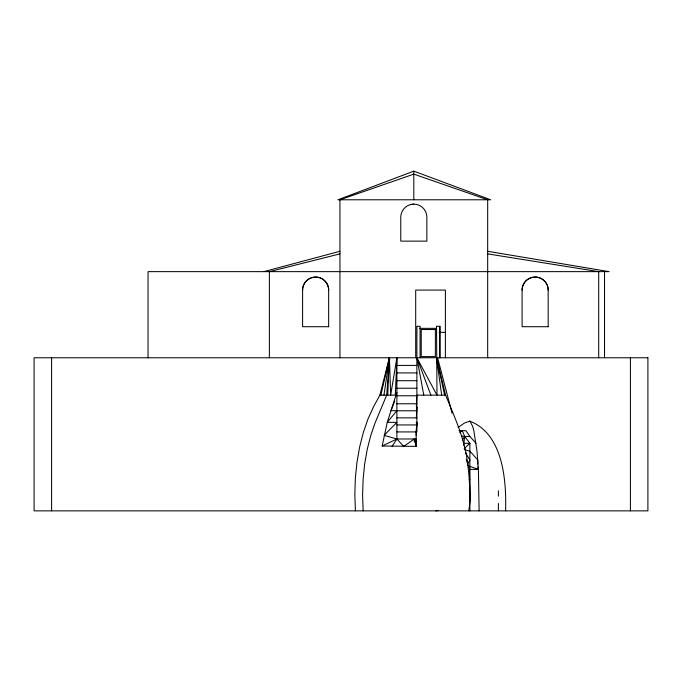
<?xml version="1.0" encoding="UTF-8"?>
<svg xmlns="http://www.w3.org/2000/svg" width="682" height="682" viewBox="0 0 682 682"><rect width="100%" height="100%" fill="white"/><g stroke="black" fill="none" stroke-linecap="round" stroke-linejoin="round"><path stroke-width="1.02" d="M479.122 510.861L478.414 469.421L477.008 451.211L473.845 430.7L472.583 426.182L469.881 421.135L464.578 422.968L458.04 427.478M389.388 359.84L389.422 357.769L379.865 395.142L373.548 406.813L368.007 418.953L363.344 432.431L359.636 447.008L356.95 462.413L355.339 478.38L354.828 494.629L355.424 510.861M477.647 464.05L477.792 459.958L469.881 451.211L464.348 449.634M505.601 510.861C506.445 480.213 503.137 434.204 469.881 421.135M395.33 395.142L396.898 357.769L390.65 395.142L389.422 357.769L380.906 395.142M463.598 445.346L464.74 436.454L462.217 430.7L459.677 432.448M387.708 395.142L389.422 357.769L389.746 359.84M416.352 406.532L416.89 395.142L445.619 395.142C454.766 417.555 465.184 439.788 467.682 464.212C469.762 479.693 470.367 495.285 469.156 510.861L469.881 500.324L469.523 467.775M416.352 418.313L416.89 407.163L416.344 409.797M416.156 435.346L416.89 422.363L416.156 422.363M389.422 362.96L389.422 357.769L386.703 395.142L375.288 422.363L370.795 435.346L367.223 449.378L364.64 464.212L363.088 479.582L362.594 495.226L363.165 510.861M416.156 431.919L416.89 422.363M383.966 395.142L389.422 357.769M394.699 400.965L391.033 410.666L396.898 410.666L387.257 422.363L396.898 422.363L384.085 435.346L396.898 438.995L416.156 438.995L416.156 446.386L382.167 445.994L387.257 422.363L396.898 392.363M477.784 466.923L478.414 469.421L469.881 469.421L467.682 464.212L469.881 459.958L465.576 452.908M392.073 446.386L396.898 438.995L396.898 357.769M462.362 439.89L464.74 436.454L469.881 436.454L476.079 443.334M464.144 448.705L469.881 443.334L464.74 436.454L461.646 436.088M416.156 431.348L416.156 446.386L414.358 438.995L403.693 446.386L396.898 438.995L382.167 445.994M413.812 171.139L337.999 199.783L490.69 199.783L413.812 171.139L413.812 199.783M263.823 271.641L339.943 251.283M469.233 479.582L469.881 479.42M339.943 253.883L269.381 271.641L269.381 357.769M410.436 204.6L413.812 204.157A13.035 13.035 0 0 1 426.847 217.191L426.847 241.13L400.777 241.13L400.777 217.191A13.035 13.035 0 0 1 413.812 204.157M419.78 328.349L436.531 328.349M439.046 332.364L445.32 332.364M396.898 365.416L416.89 365.416M396.898 372.918L416.89 372.918M396.898 380.709L416.89 380.709M396.898 388.246L416.89 388.246M379.865 395.142L396.898 395.142M396.898 395.773L416.89 395.773M396.898 403.77L416.89 403.77M396.898 410.786L416.89 410.786M396.898 417.861L416.89 417.861M396.898 424.937L416.89 424.937M459.046 430.7L465.917 430.7L469.881 436.454M396.898 431.919L416.89 431.919L416.89 326.286L420.069 326.286L420.069 357.769M463.683 443.334L469.881 443.334L469.881 510.861M487.681 253.883L598.702 271.641L598.702 357.769M487.681 251.283L609.128 271.641L148.054 271.641L148.054 357.769M469.165 466.121L478.414 469.421M423.786 395.142L416.89 357.769L436.992 395.142L436.531 326.286L439.907 326.286L439.907 357.769M416.89 357.769L430.888 395.142M466.258 459.267L467.682 464.212M437.588 357.769L452.055 413.241M445.619 395.142L436.531 357.769L437.034 361.92M444.613 395.142L436.531 357.769L441.672 395.142M630.407 357.769L630.407 510.861M604.525 271.641L604.525 357.769M498.389 490.852L498.389 496.121M498.389 503.487L498.389 510.861M487.681 357.769L487.681 199.783L413.812 174.149L339.943 199.783L339.943 357.769M445.389 357.769L445.389 290.08L415.696 290.08L415.696 357.769M439.822 326.286L439.822 357.769M414.358 438.995L414.358 442.004M51.593 357.769L51.593 510.861M522.105 290.08A13.035 13.026 0 0 1 528.627 278.802L531.772 277.497L535.14 277.054A13.035 13.026 0 0 1 548.175 290.08M302.586 290.08A13.035 13.026 0 0 1 312.254 277.497L315.621 277.054A13.035 13.026 0 0 1 328.656 290.08M438.586 510.426A23.248 1.799 -0.4 0 1 435.883 510.861M328.656 326.712L302.595 326.712L302.595 288.963A13.086 13.086 0 0 1 328.656 288.963L328.656 326.712M548.175 326.712L522.105 326.712L522.105 288.963A13.086 13.086 0 0 1 548.175 288.963L548.166 326.712M435.372 329.508L421.229 329.508L421.229 356.601L435.372 356.601L435.372 329.508M647.9 357.769L34.1 357.769L34.1 510.861L647.9 510.861L647.9 357.769"/></g></svg>
